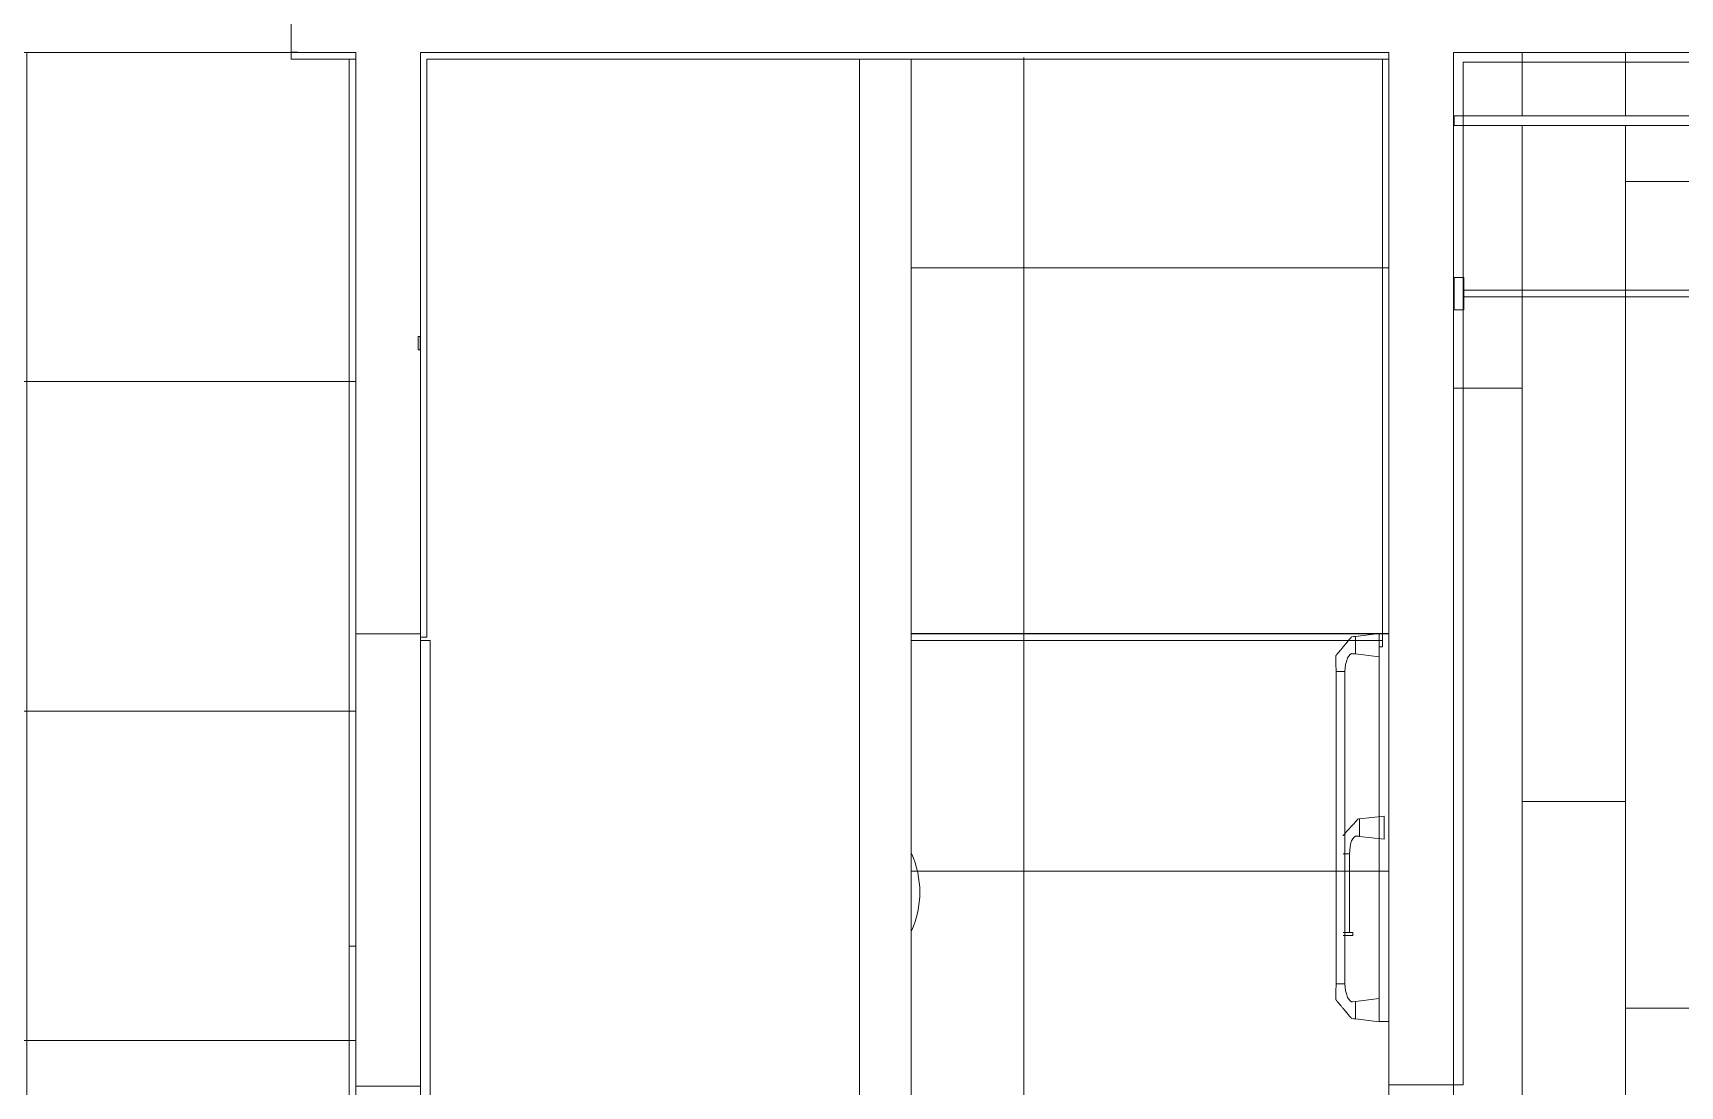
# Model space of a CAD drawing. Header units: metres. Extents: x 3856 to 4207, y -1118 to -691.
# Drawn here: x 3952.356 to 3954.907, y -976.627 to -974.997 of the extents above; entities that cross this region are included whole.
import ezdxf

# ---------------------------------------------------------------- set-up
doc = ezdxf.new("R2010")
doc.units = ezdxf.units.M
for name, color, linetype, lineweight in [('Casework', 7, 'Continuous', 9), ('Ceilings', 7, 'Continuous', 9), ('Floors', 7, 'Continuous', 9), ('Furniture', 7, 'Continuous', 9), ('Plumbing Fixtures', 7, 'Continuous', 9), ('Surface Pattern', 7, 'Continuous', 9), ('Walls', 7, 'Continuous', 9)]:
    doc.layers.add(name, color=color, linetype=linetype, lineweight=lineweight)
doc.layers.add('ROA-E00-URB-A101-MASTER_PLAN cambio estaciomientos_dwg', color=7, linetype='Continuous', lineweight=9, true_color=0x767676)

# ---------------------------------------------------------------- blocks, each defined once
blk = doc.blocks.new('Toilet-Pressure_Lite_1_0-Kohler-Highline-3519-TR - SANITARIO ACUACER PLUS REDONDO BLANCO REF_ 320381001 CORONA O SIMILAR-V180-IMPLANTACIÓN - KIT COMERCIAL')
at = {"layer": 'Plumbing Fixtures', "color": 254, "true_color": 0xd4d4d4}
blk.add_arc((0, 0.6428), 0.144, 65.4652, 114.5348, dxfattribs=at)
blk = doc.blocks.new('VESTIER EN L - ARAYA - CL-02 HABITACIÓN PRINCIPAL-V242-IMPLANTACIÓN - KIT COMERCIAL')
at = {"layer": 'Casework'}
for p, q in [((-0.5775, 1.75), (-0.5775, 1.735)), ((-0.5275, 1.75), (-0.5775, 1.75)), ((-0.5275, 1.75), (-0.5775, 1.75)), ((-0.5775, 1.75), (-0.5775, 1.735)), ((-0.5275, 1.75), (-0.5775, 1.75)), ((-0.5275, 1.75), (-0.5775, 1.75)), ((-0.5775, 1.735), (-0.5275, 1.735)), ((-0.5775, 1.735), (-0.559, 1.735)), ((-0.5775, 1.735), (-0.559, 1.735)), ((-0.5775, 1.735), (-0.559, 1.735)), ((-0.5575, 1.735), (-0.5575, 0.665)), ((-0.5568, 1.735), (-0.5575, 1.735)), ((-0.5475, 1.735), (-0.5575, 1.735)), ((-0.5575, 1.735), (-0.5575, 0.665)), ((-0.5568, 1.735), (-0.5575, 1.735)), ((-0.5568, 1.735), (-0.5575, 1.735)), ((-0.5475, 1.735), (-0.5482, 1.735)), ((-0.5475, 1.735), (-0.5482, 1.735)), ((-0.5475, 1.735), (-0.5482, 1.735)), ((-0.5475, 0.665), (-0.5475, 1.735)), ((-0.5475, 0.665), (-0.5475, 1.735)), ((-0.546, 1.735), (-0.5275, 1.735)), ((-0.546, 1.735), (-0.5275, 1.735)), ((-0.546, 1.735), (-0.5275, 1.735)), ((-0.5275, 1.735), (-0.5275, 1.75)), ((-0.5275, 1.735), (-0.5275, 1.75)), ((-0.2925, 1.75), (-0.2775, 1.75)), ((-0.2925, 0.065), (-0.2925, 1.75)), ((-0.2775, 1.75), (-0.2775, 0.065)), ((-0.5775, 0.665), (-0.5775, 0.65)), ((-0.559, 0.665), (-0.5775, 0.665)), ((-0.5275, 0.665), (-0.5775, 0.665)), ((-0.5775, 0.665), (-0.5775, 0.65)), ((-0.559, 0.665), (-0.5775, 0.665)), ((-0.559, 0.665), (-0.5775, 0.665)), ((-0.5575, 0.665), (-0.5475, 0.665)), ((-0.5575, 0.665), (-0.5568, 0.665)), ((-0.5575, 0.665), (-0.5568, 0.665)), ((-0.5575, 0.665), (-0.5568, 0.665)), ((-0.5482, 0.665), (-0.5475, 0.665)), ((-0.5482, 0.665), (-0.5475, 0.665)), ((-0.5482, 0.665), (-0.5475, 0.665)), ((-0.5275, 0.665), (-0.546, 0.665)), ((-0.5275, 0.665), (-0.546, 0.665)), ((-0.5275, 0.665), (-0.546, 0.665)), ((-0.5275, 0.65), (-0.5275, 0.665)), ((-0.5275, 0.65), (-0.5275, 0.665)), ((-2.6775, 0.65), (-2.6775, 0.065)), ((-2.085, 0.65), (-2.6775, 0.65)), ((-2.085, 0.65), (-2.085, 0.065)), ((-2.07, 0.65), (-2.085, 0.65)), ((-2.07, 0.065), (-2.07, 0.65)), ((-1.485, 0.65), (-2.07, 0.65)), ((-1.485, 0.65), (-1.485, 0.065)), ((-1.47, 0.65), (-1.485, 0.65)), ((-1.47, 0.065), (-1.47, 0.65)), ((-0.2925, 0.65), (-0.6275, 0.65)), ((-0.6275, 0.65), (-0.6275, 0.635)), ((-0.6275, 0.635), (-0.2925, 0.635)), ((-1.455, 0.3825), (-1.47, 0.3825)), ((-1.455, 0.3825), (-1.47, 0.3825)), ((-1.455, 0.364), (-1.455, 0.3825)), ((-1.455, 0.3325), (-1.455, 0.3825)), ((-1.455, 0.364), (-1.455, 0.3825)), ((-1.455, 0.364), (-1.455, 0.3825)), ((-0.2925, 0.3625), (-1.455, 0.3625)), ((-1.455, 0.3625), (-1.455, 0.3525)), ((-1.455, 0.3625), (-1.455, 0.3623)), ((-0.2925, 0.3625), (-1.455, 0.3625)), ((-1.455, 0.3625), (-1.455, 0.3623)), ((-1.455, 0.3625), (-1.455, 0.3623)), ((-1.47, 0.3325), (-1.455, 0.3325)), ((-1.47, 0.3325), (-1.455, 0.3325)), ((-1.455, 0.3527), (-1.455, 0.3525)), ((-1.455, 0.3527), (-1.455, 0.3525)), ((-1.455, 0.3527), (-1.455, 0.3525)), ((-1.455, 0.3525), (-0.2925, 0.3525)), ((-1.455, 0.3525), (-0.2925, 0.3525)), ((-1.455, 0.3325), (-1.455, 0.351)), ((-1.455, 0.3325), (-1.455, 0.351)), ((-1.455, 0.3325), (-1.455, 0.351)), ((-2.6775, 0.05), (-2.6775, 0.065)), ((-2.6775, 0.065), (-0.2775, 0.065)), ((-0.2775, 0.065), (-0.2925, 0.065)), ((-0.2775, 0.065), (-0.2775, 0.05)), ((-0.2775, 0.05), (-2.6775, 0.05))]:
    blk.add_line(p, q, dxfattribs=at)
blk = doc.blocks.new('PM4045551-Ducha-monocontrol-Palma-Pro - Ducha monocontrol Palma Pro-10363257-IMPLANTACIÓN - KIT COMERCIAL')
at = {"layer": 'Plumbing Fixtures', "color": 253, "true_color": 0xaaaaaa}
for p, q in [((0.1147, -0.0055), (0.1147, -0.0086)), ((0.1147, -0.0055), (0.125, -0.0055)), ((0.125, -0.0086), (0.1147, -0.0086)), ((0.125, -0.0055), (0.1353, -0.0055)), ((0.1353, -0.0086), (0.125, -0.0086)), ((0.1353, -0.0086), (0.1353, -0.0055))]:
    blk.add_line(p, q, dxfattribs=at)
at = {"layer": 'Plumbing Fixtures', "color": 253, "true_color": 0xaaaaaa, "flags": 128}
for points in [[(0.1147, -0.0055), (0.1147, -0.0055), (0.1146, -0.0055), (0.1146, -0.0055), (0.1145, -0.0055), (0.1145, -0.0055), (0.1145, -0.0055), (0.1144, -0.0055), (0.1144, -0.0054), (0.1143, -0.0054), (0.1143, -0.0054), (0.1143, -0.0054), (0.1142, -0.0054), (0.1142, -0.0054), (0.1142, -0.0053), (0.1141, -0.0053), (0.1141, -0.0053), (0.1141, -0.0053), (0.114, -0.0053), (0.114, -0.0052), (0.114, -0.0052), (0.114, -0.0052), (0.1139, -0.0051), (0.1139, -0.0051), (0.1139, -0.0051), (0.1139, -0.005)], [(0.1147, -0.0055), (0.1147, -0.0055), (0.1148, -0.0055), (0.1148, -0.0055), (0.1149, -0.0055), (0.115, -0.0055), (0.1151, -0.0055), (0.1152, -0.0055), (0.1154, -0.0055), (0.1155, -0.0055), (0.1157, -0.0055), (0.1159, -0.0055), (0.1161, -0.0055), (0.1163, -0.0055), (0.1165, -0.0055), (0.1167, -0.0055), (0.117, -0.0055), (0.1173, -0.0055), (0.1175, -0.0055), (0.1178, -0.0055), (0.1181, -0.0055), (0.1184, -0.0055), (0.1188, -0.0055), (0.1191, -0.0055), (0.1194, -0.0055), (0.1198, -0.0055), (0.1201, -0.0055), (0.1205, -0.0055), (0.1209, -0.0055), (0.1213, -0.0055), (0.1217, -0.0055), (0.122, -0.0055), (0.1224, -0.0055), (0.1228, -0.0055), (0.1232, -0.0055), (0.1237, -0.0055), (0.1241, -0.0055), (0.1245, -0.0055), (0.1249, -0.0055), (0.125, -0.0055)], [(0.125, -0.0055), (0.1246, -0.0055), (0.1242, -0.0055), (0.1238, -0.0055), (0.1234, -0.0055), (0.123, -0.0055), (0.1226, -0.0055), (0.1222, -0.0055), (0.1218, -0.0055), (0.1214, -0.0055), (0.121, -0.0055), (0.1206, -0.0055), (0.1202, -0.0055), (0.1199, -0.0055), (0.1195, -0.0055), (0.1192, -0.0055), (0.1188, -0.0055), (0.1185, -0.0055), (0.1182, -0.0055), (0.1179, -0.0055), (0.1176, -0.0055), (0.1173, -0.0055), (0.1171, -0.0055), (0.1168, -0.0055), (0.1166, -0.0055), (0.1163, -0.0055), (0.1161, -0.0055), (0.1159, -0.0055), (0.1157, -0.0055), (0.1156, -0.0055), (0.1154, -0.0055), (0.1153, -0.0055), (0.1151, -0.0055), (0.115, -0.0055), (0.1149, -0.0055), (0.1148, -0.0055), (0.1148, -0.0055), (0.1147, -0.0055), (0.1147, -0.0055)], [(0.1353, -0.0055), (0.1353, -0.0055), (0.1352, -0.0055), (0.1352, -0.0055), (0.1351, -0.0055), (0.135, -0.0055), (0.1349, -0.0055), (0.1348, -0.0055), (0.1346, -0.0055), (0.1345, -0.0055), (0.1343, -0.0055), (0.1341, -0.0055), (0.1339, -0.0055), (0.1337, -0.0055), (0.1335, -0.0055), (0.1333, -0.0055), (0.133, -0.0055), (0.1327, -0.0055), (0.1325, -0.0055), (0.1322, -0.0055), (0.1319, -0.0055), (0.1316, -0.0055), (0.1312, -0.0055), (0.1309, -0.0055), (0.1306, -0.0055), (0.1302, -0.0055), (0.1299, -0.0055), (0.1295, -0.0055), (0.1291, -0.0055), (0.1287, -0.0055), (0.1283, -0.0055), (0.128, -0.0055), (0.1276, -0.0055), (0.1272, -0.0055), (0.1268, -0.0055), (0.1263, -0.0055), (0.1259, -0.0055), (0.1255, -0.0055), (0.1251, -0.0055), (0.125, -0.0055)], [(0.125, -0.0055), (0.1254, -0.0055), (0.1258, -0.0055), (0.1262, -0.0055), (0.1266, -0.0055), (0.127, -0.0055), (0.1274, -0.0055), (0.1278, -0.0055), (0.1282, -0.0055), (0.1286, -0.0055), (0.129, -0.0055), (0.1294, -0.0055), (0.1298, -0.0055), (0.1301, -0.0055), (0.1305, -0.0055), (0.1308, -0.0055), (0.1312, -0.0055), (0.1315, -0.0055), (0.1318, -0.0055), (0.1321, -0.0055), (0.1324, -0.0055), (0.1327, -0.0055), (0.1329, -0.0055), (0.1332, -0.0055), (0.1334, -0.0055), (0.1337, -0.0055), (0.1339, -0.0055), (0.1341, -0.0055), (0.1343, -0.0055), (0.1344, -0.0055), (0.1346, -0.0055), (0.1347, -0.0055), (0.1349, -0.0055), (0.135, -0.0055), (0.1351, -0.0055), (0.1352, -0.0055), (0.1352, -0.0055), (0.1353, -0.0055), (0.1353, -0.0055)], [(0.1361, -0.0051), (0.1361, -0.0051), (0.1361, -0.0051), (0.1361, -0.0052), (0.136, -0.0052), (0.136, -0.0052), (0.136, -0.0052), (0.1359, -0.0053), (0.1359, -0.0053), (0.1359, -0.0053), (0.1358, -0.0053), (0.1358, -0.0054), (0.1358, -0.0054), (0.1357, -0.0054), (0.1357, -0.0054), (0.1357, -0.0054), (0.1356, -0.0054), (0.1356, -0.0055), (0.1356, -0.0055), (0.1355, -0.0055), (0.1355, -0.0055), (0.1354, -0.0055), (0.1354, -0.0055), (0.1354, -0.0055), (0.1353, -0.0055)]]:
    blk.add_lwpolyline(points, dxfattribs=at)
blk = doc.blocks.new('KR6215551-Toallero-barra-Koral-mate-black - Mate back-V238-IMPLANTACIÓN - KIT COMERCIAL')
at = {"layer": 'Furniture'}
for p, q in [((0.3669, 0.0743), (-0.1169, 0.0743)), ((-0.1169, 0.0743), (-0.1169, 0.0723)), ((-0.1169, 0.0743), (-0.1169, 0.0609)), ((-0.1169, 0.0628), (-0.1169, 0.0609)), ((-0.1169, 0.0609), (0.3669, 0.0609)), ((0.3669, 0.0723), (0.3669, 0.0743)), ((0.3669, 0.0609), (0.3669, 0.0743)), ((0.3669, 0.0609), (0.3669, 0.0628)), ((-0.171, 0.0441), (-0.1755, 0.0075)), ((-0.144, 0.0441), (-0.171, 0.0441)), ((-0.144, 0.0441), (-0.171, 0.0441)), ((-0.1395, 0.0075), (-0.144, 0.0441)), ((0.394, 0.0441), (0.3895, 0.0075)), ((0.421, 0.0441), (0.394, 0.0441)), ((0.421, 0.0441), (0.394, 0.0441)), ((0.4255, 0.0075), (0.421, 0.0441)), ((-0.1755, 0.0075), (-0.1395, 0.0075)), ((-0.1755, 0.0075), (-0.1395, 0.0075)), ((0.3895, 0.0075), (0.4249, 0.0075)), ((0.3895, 0.0075), (0.4249, 0.0075)), ((0.4249, 0.0075), (0.4255, 0.0075)), ((0.4249, 0.0075), (0.4255, 0.0075))]:
    blk.add_line(p, q, dxfattribs=at)
at = {"layer": 'Furniture', "flags": 128}
for points in [[(-0.144, 0.0441), (-0.1444, 0.0491), (-0.1446, 0.0503), (-0.1429, 0.0526), (-0.1405, 0.0547), (-0.1378, 0.0564), (-0.1337, 0.0579), (-0.1276, 0.0595), (-0.1167, 0.0609)], [(-0.1167, 0.0609), (-0.1276, 0.0595), (-0.1337, 0.0579), (-0.1378, 0.0564), (-0.1405, 0.0547), (-0.1429, 0.0526), (-0.1446, 0.0503), (-0.1444, 0.0491), (-0.144, 0.0441)], [(-0.1171, 0.0742), (-0.1289, 0.0745), (-0.1362, 0.0746), (-0.1417, 0.0745)], [(-0.1417, 0.0745), (-0.1362, 0.0746), (-0.1289, 0.0745), (-0.1171, 0.0742)], [(-0.1171, 0.0742), (-0.1171, 0.074), (-0.117, 0.0734), (-0.117, 0.0723), (-0.117, 0.0709), (-0.117, 0.0693), (-0.1169, 0.0676), (-0.1169, 0.0658), (-0.1168, 0.0642), (-0.1168, 0.0628), (-0.1168, 0.0617), (-0.1168, 0.0611), (-0.1167, 0.0609)], [(-0.117, 0.0693), (-0.117, 0.0709), (-0.117, 0.0723), (-0.117, 0.0734), (-0.1171, 0.074), (-0.1171, 0.0742)], [(-0.1167, 0.0609), (-0.1168, 0.0611), (-0.1168, 0.0617), (-0.1168, 0.0628)], [(0.3667, 0.0609), (0.3668, 0.0611), (0.3668, 0.0617), (0.3668, 0.0628), (0.3668, 0.0642), (0.3669, 0.0658), (0.3669, 0.0676), (0.367, 0.0693), (0.367, 0.0709), (0.367, 0.0723), (0.367, 0.0734), (0.3671, 0.074), (0.3671, 0.0742)], [(0.3668, 0.0628), (0.3668, 0.0617), (0.3668, 0.0611), (0.3667, 0.0609)], [(0.394, 0.0441), (0.3944, 0.0491), (0.3946, 0.0503), (0.3929, 0.0526), (0.3905, 0.0547), (0.3878, 0.0564), (0.3837, 0.0579), (0.3776, 0.0595), (0.3667, 0.0609)], [(0.3667, 0.0609), (0.3776, 0.0595), (0.3837, 0.0579), (0.3878, 0.0564), (0.3905, 0.0547), (0.3929, 0.0526), (0.3946, 0.0503), (0.3944, 0.0491), (0.394, 0.0441)], [(0.3671, 0.0742), (0.3671, 0.074), (0.367, 0.0734), (0.367, 0.0723), (0.367, 0.0709), (0.367, 0.0693)], [(0.3671, 0.0742), (0.3789, 0.0745), (0.3862, 0.0746), (0.3917, 0.0745)], [(0.3917, 0.0745), (0.3862, 0.0746), (0.3789, 0.0745), (0.3671, 0.0742)], [(-0.1703, 0.0504), (-0.1708, 0.0474), (-0.171, 0.0441)], [(-0.171, 0.0441), (-0.1708, 0.0474), (-0.1703, 0.0504)], [(-0.144, 0.0441), (-0.1445, 0.0441), (-0.1458, 0.0441), (-0.148, 0.0441), (-0.1508, 0.0441), (-0.154, 0.0441), (-0.1575, 0.0441), (-0.161, 0.0441), (-0.1643, 0.0441), (-0.1671, 0.0441), (-0.1692, 0.0441), (-0.1706, 0.0441), (-0.171, 0.0441)], [(-0.171, 0.0441), (-0.1706, 0.0441), (-0.1692, 0.0441), (-0.1671, 0.0441), (-0.1643, 0.0441), (-0.161, 0.0441), (-0.1575, 0.0441), (-0.154, 0.0441), (-0.1508, 0.0441), (-0.148, 0.0441), (-0.1458, 0.0441), (-0.1445, 0.0441), (-0.144, 0.0441)], [(0.394, 0.0441), (0.3945, 0.0441), (0.3958, 0.0441), (0.398, 0.0441), (0.4008, 0.0441), (0.404, 0.0441), (0.4075, 0.0441), (0.411, 0.0441), (0.4143, 0.0441), (0.4171, 0.0441), (0.4192, 0.0441), (0.4206, 0.0441), (0.421, 0.0441)], [(0.421, 0.0441), (0.4206, 0.0441), (0.4192, 0.0441), (0.4171, 0.0441), (0.4143, 0.0441), (0.411, 0.0441), (0.4075, 0.0441), (0.404, 0.0441), (0.4008, 0.0441), (0.398, 0.0441), (0.3958, 0.0441), (0.3945, 0.0441), (0.394, 0.0441)], [(0.4203, 0.0504), (0.4208, 0.0474), (0.421, 0.0441)], [(0.421, 0.0441), (0.4208, 0.0474), (0.4203, 0.0504)]]:
    blk.add_lwpolyline(points, dxfattribs=at)
at = {"layer": 'Furniture'}
for points, knots in [([(-0.1417, 0.0745), (-0.1417, 0.0744), (-0.1418, 0.0743), (-0.1421, 0.0741), (-0.1424, 0.0738), (-0.1427, 0.0736), (-0.143, 0.0734), (-0.1433, 0.0731), (-0.1437, 0.0728), (-0.1443, 0.0723), (-0.1449, 0.0717), (-0.1454, 0.0713), (-0.1457, 0.0711), (-0.1459, 0.071), (-0.146, 0.0708), (-0.1463, 0.0706), (-0.1468, 0.0702), (-0.1475, 0.0696), (-0.1482, 0.069), (-0.1488, 0.0685), (-0.1492, 0.0681), (-0.1496, 0.0678), (-0.1502, 0.0673), (-0.1512, 0.0665), (-0.1527, 0.0652), (-0.1541, 0.064), (-0.1552, 0.0631), (-0.1561, 0.0623), (-0.157, 0.0616), (-0.158, 0.0608), (-0.1588, 0.0601), (-0.1595, 0.0595), (-0.1601, 0.059), (-0.1608, 0.0584), (-0.1618, 0.0576), (-0.1627, 0.0569), (-0.1634, 0.0562), (-0.164, 0.0558), (-0.1645, 0.0553), (-0.1653, 0.0547), (-0.166, 0.0541), (-0.1665, 0.0537), (-0.1669, 0.0533), (-0.1672, 0.053), (-0.1677, 0.0526), (-0.1683, 0.0522), (-0.1689, 0.0516), (-0.1693, 0.0513), (-0.1696, 0.0511), (-0.1698, 0.0509), (-0.1701, 0.0506), (-0.1703, 0.0505), (-0.1703, 0.0504)], [-1, -1, -1, -1, -0.975, -0.95, -0.925, -0.9125, -0.9, -0.8875, -0.875, -0.85, -0.825, -0.8125, -0.80625, -0.8, -0.79375, -0.7875, -0.775, -0.75, -0.725, -0.7125, -0.7, -0.6875, -0.675, -0.65, -0.6, -0.55, -0.525, -0.5, -0.475, -0.45, -0.425, -0.4125, -0.4, -0.375, -0.35, -0.325, -0.3, -0.2875, -0.275, -0.25, -0.225, -0.2125, -0.2, -0.1875, -0.175, -0.15, -0.125, -0.1, -0.0875, -0.075, -0.05, 0, 0, 0, 0]), ([(-0.1703, 0.0504), (-0.1703, 0.0505), (-0.1701, 0.0506), (-0.1698, 0.0509), (-0.1696, 0.0511), (-0.1693, 0.0513), (-0.1689, 0.0516), (-0.1683, 0.0522), (-0.1676, 0.0527), (-0.167, 0.0532), (-0.1665, 0.0537), (-0.166, 0.0541), (-0.1653, 0.0547), (-0.1645, 0.0553), (-0.164, 0.0558), (-0.1634, 0.0562), (-0.1627, 0.0569), (-0.1618, 0.0576), (-0.161, 0.0583), (-0.1604, 0.0588), (-0.1599, 0.0592), (-0.1595, 0.0595), (-0.1588, 0.0601), (-0.158, 0.0608), (-0.157, 0.0616), (-0.1561, 0.0623), (-0.1552, 0.0631), (-0.1541, 0.064), (-0.1527, 0.0652), (-0.1512, 0.0665), (-0.1502, 0.0673), (-0.1496, 0.0678), (-0.1492, 0.0681), (-0.1488, 0.0685), (-0.1482, 0.069), (-0.1475, 0.0696), (-0.1468, 0.0702), (-0.1463, 0.0706), (-0.146, 0.0708), (-0.1459, 0.071), (-0.1457, 0.0711), (-0.1454, 0.0713), (-0.1449, 0.0717), (-0.1443, 0.0723), (-0.1437, 0.0728), (-0.1433, 0.0731), (-0.143, 0.0734), (-0.1427, 0.0736), (-0.1424, 0.0738), (-0.1421, 0.0741), (-0.1418, 0.0743), (-0.1417, 0.0744), (-0.1417, 0.0745)], [-1, -1, -1, -1, -0.95, -0.925, -0.9125, -0.9, -0.875, -0.85, -0.825, -0.8, -0.7875, -0.775, -0.75, -0.725, -0.7125, -0.7, -0.675, -0.65, -0.625, -0.6125, -0.6, -0.5875, -0.575, -0.55, -0.525, -0.5, -0.475, -0.45, -0.4, -0.35, -0.325, -0.3125, -0.3, -0.2875, -0.275, -0.25, -0.225, -0.2125, -0.20625, -0.2, -0.19375, -0.1875, -0.175, -0.15, -0.125, -0.1125, -0.1, -0.0875, -0.075, -0.05, -0.025, 0, 0, 0, 0]), ([(0.3917, 0.0745), (0.3917, 0.0744), (0.3918, 0.0743), (0.3921, 0.0741), (0.3924, 0.0738), (0.3927, 0.0736), (0.393, 0.0734), (0.3933, 0.0731), (0.3937, 0.0728), (0.3943, 0.0723), (0.3949, 0.0717), (0.3954, 0.0713), (0.3957, 0.0711), (0.3959, 0.071), (0.396, 0.0708), (0.3963, 0.0706), (0.3968, 0.0702), (0.3975, 0.0696), (0.3982, 0.069), (0.3988, 0.0685), (0.3992, 0.0681), (0.3996, 0.0678), (0.4002, 0.0673), (0.4012, 0.0665), (0.4027, 0.0652), (0.4041, 0.064), (0.4052, 0.0631), (0.4061, 0.0623), (0.407, 0.0616), (0.408, 0.0608), (0.4088, 0.0601), (0.4095, 0.0595), (0.4101, 0.059), (0.4108, 0.0584), (0.4118, 0.0576), (0.4127, 0.0569), (0.4134, 0.0562), (0.414, 0.0558), (0.4145, 0.0553), (0.4153, 0.0547), (0.416, 0.0541), (0.4165, 0.0537), (0.4169, 0.0533), (0.4172, 0.053), (0.4177, 0.0526), (0.4183, 0.0522), (0.4189, 0.0516), (0.4193, 0.0513), (0.4196, 0.0511), (0.4198, 0.0509), (0.4201, 0.0506), (0.4203, 0.0505), (0.4203, 0.0504)], [-1, -1, -1, -1, -0.975, -0.95, -0.925, -0.9125, -0.9, -0.8875, -0.875, -0.85, -0.825, -0.8125, -0.80625, -0.8, -0.79375, -0.7875, -0.775, -0.75, -0.725, -0.7125, -0.7, -0.6875, -0.675, -0.65, -0.6, -0.55, -0.525, -0.5, -0.475, -0.45, -0.425, -0.4125, -0.4, -0.375, -0.35, -0.325, -0.3, -0.2875, -0.275, -0.25, -0.225, -0.2125, -0.2, -0.1875, -0.175, -0.15, -0.125, -0.1, -0.0875, -0.075, -0.05, 0, 0, 0, 0]), ([(0.4203, 0.0504), (0.4203, 0.0505), (0.4201, 0.0506), (0.4198, 0.0509), (0.4196, 0.0511), (0.4193, 0.0513), (0.4189, 0.0516), (0.4183, 0.0522), (0.4176, 0.0527), (0.417, 0.0532), (0.4165, 0.0537), (0.416, 0.0541), (0.4153, 0.0547), (0.4145, 0.0553), (0.414, 0.0558), (0.4134, 0.0562), (0.4127, 0.0569), (0.4118, 0.0576), (0.411, 0.0583), (0.4104, 0.0588), (0.4099, 0.0592), (0.4095, 0.0595), (0.4088, 0.0601), (0.408, 0.0608), (0.407, 0.0616), (0.4061, 0.0623), (0.4052, 0.0631), (0.4041, 0.064), (0.4027, 0.0652), (0.4012, 0.0665), (0.4002, 0.0673), (0.3996, 0.0678), (0.3992, 0.0681), (0.3988, 0.0685), (0.3982, 0.069), (0.3975, 0.0696), (0.3968, 0.0702), (0.3963, 0.0706), (0.396, 0.0708), (0.3959, 0.071), (0.3957, 0.0711), (0.3954, 0.0713), (0.3949, 0.0717), (0.3943, 0.0723), (0.3937, 0.0728), (0.3933, 0.0731), (0.393, 0.0734), (0.3927, 0.0736), (0.3924, 0.0738), (0.3921, 0.0741), (0.3918, 0.0743), (0.3917, 0.0744), (0.3917, 0.0745)], [-1, -1, -1, -1, -0.95, -0.925, -0.9125, -0.9, -0.875, -0.85, -0.825, -0.8, -0.7875, -0.775, -0.75, -0.725, -0.7125, -0.7, -0.675, -0.65, -0.625, -0.6125, -0.6, -0.5875, -0.575, -0.55, -0.525, -0.5, -0.475, -0.45, -0.4, -0.35, -0.325, -0.3125, -0.3, -0.2875, -0.275, -0.25, -0.225, -0.2125, -0.20625, -0.2, -0.19375, -0.1875, -0.175, -0.15, -0.125, -0.1125, -0.1, -0.0875, -0.075, -0.05, -0.025, 0, 0, 0, 0])]:
    blk.add_open_spline(points, degree=3, knots=knots, dxfattribs=at)
blk = doc.blocks.new('KR6155551-Portarollos-Koral-mate-black - Mate black-11660569-IMPLANTACIÓN - KIT COMERCIAL')
at = {"layer": 'Furniture'}
for p, q in [((-0.0421, 0.0632), (-0.0421, 0.0601)), ((-0.0421, 0.0632), (-0.0421, 0.0601)), ((-0.0421, 0.0601), (-0.0421, 0.0484)), ((-0.0375, 0.0635), (-0.0375, 0.0534)), ((-0.0375, 0.0635), (-0.0375, 0.0534)), ((-0.0375, 0.0601), (-0.0375, 0.0632)), ((-0.0375, 0.0601), (-0.0375, 0.0632)), ((-0.0375, 0.0484), (-0.0375, 0.0601)), ((-0.0375, 0.0534), (0.0844, 0.0534)), ((0.0844, 0.0534), (0.0844, 0.0635)), ((0.0844, 0.0534), (0.0844, 0.0635)), ((-0.0421, 0.0484), (-0.0375, 0.0484)), ((0.1115, 0.0379), (0.107, 0.0001)), ((0.1385, 0.0379), (0.1115, 0.0379)), ((0.1385, 0.0379), (0.1115, 0.0379)), ((0.143, 0.0001), (0.1385, 0.0379)), ((0.107, 0.0001), (0.143, 0.0001)), ((0.107, 0.0001), (0.143, 0.0001))]:
    blk.add_line(p, q, dxfattribs=at)
at = {"layer": 'Furniture', "flags": 128}
for points in [[(0.0844, 0.0635), (0.0844, 0.0619), (0.0844, 0.0601), (0.0844, 0.0584), (0.0844, 0.0568), (0.0844, 0.0554), (0.0844, 0.0543), (0.0844, 0.0537), (0.0844, 0.0534)], [(0.0844, 0.0534), (0.0844, 0.0537), (0.0844, 0.0543), (0.0844, 0.0554), (0.0844, 0.0568), (0.0844, 0.0584), (0.0844, 0.0601), (0.0844, 0.0619), (0.0844, 0.0635)], [(0.1116, 0.0379), (0.112, 0.0425), (0.1118, 0.0444), (0.1105, 0.0465), (0.1075, 0.0486), (0.1048, 0.0503), (0.1017, 0.0515), (0.0955, 0.0525), (0.0844, 0.0534)], [(0.0844, 0.0534), (0.0955, 0.0525), (0.1017, 0.0515), (0.1048, 0.0503), (0.1075, 0.0486), (0.1105, 0.0465), (0.1118, 0.0444), (0.112, 0.0425), (0.1116, 0.0379)], [(0.1116, 0.0379), (0.112, 0.0379), (0.1134, 0.0379), (0.1155, 0.0379), (0.1183, 0.0379), (0.1216, 0.0379), (0.1251, 0.0379), (0.1286, 0.0379), (0.1318, 0.0379), (0.1346, 0.0379), (0.1367, 0.0379), (0.1381, 0.0379), (0.1386, 0.0379)], [(0.1386, 0.0379), (0.1381, 0.0379), (0.1367, 0.0379), (0.1346, 0.0379), (0.1318, 0.0379), (0.1286, 0.0379), (0.1251, 0.0379), (0.1216, 0.0379), (0.1183, 0.0379), (0.1155, 0.0379), (0.1134, 0.0379), (0.112, 0.0379), (0.1116, 0.0379)], [(0.1384, 0.0405), (0.1385, 0.0392), (0.1386, 0.0379)], [(0.1386, 0.0379), (0.1385, 0.0392), (0.1384, 0.0405)]]:
    blk.add_lwpolyline(points, dxfattribs=at)
at = {"layer": 'Furniture'}
for points, knots in [([(0.1126, 0.0636), (0.1127, 0.0635), (0.1129, 0.0634), (0.1132, 0.0631), (0.1138, 0.0626), (0.1147, 0.0618), (0.1155, 0.061), (0.1162, 0.0604), (0.1168, 0.0599), (0.1173, 0.0594), (0.118, 0.0588), (0.1193, 0.0577), (0.1211, 0.056), (0.1227, 0.0546), (0.1239, 0.0535), (0.1245, 0.0529), (0.1252, 0.0523), (0.1261, 0.0515), (0.1273, 0.0505), (0.1282, 0.0496), (0.129, 0.0489), (0.1295, 0.0484), (0.1301, 0.0479), (0.1308, 0.0473), (0.1317, 0.0464), (0.1326, 0.0456), (0.1333, 0.045), (0.1338, 0.0446), (0.1343, 0.0441), (0.1349, 0.0436), (0.1356, 0.0429), (0.1364, 0.0422), (0.137, 0.0417), (0.1373, 0.0414), (0.1376, 0.0411), (0.1381, 0.0407), (0.1383, 0.0405), (0.1384, 0.0405)], [-0.7777778, -0.7777778, -0.7777778, -0.7777778, -0.7708333, -0.7638889, -0.75, -0.7222222, -0.6944444, -0.6805556, -0.6666667, -0.6527778, -0.6388889, -0.6111111, -0.5555556, -0.5, -0.4722222, -0.4583333, -0.4444444, -0.4166667, -0.3888889, -0.3611111, -0.3472222, -0.3333333, -0.3194444, -0.3055556, -0.2777778, -0.25, -0.2361111, -0.2222222, -0.2083333, -0.1944444, -0.1666667, -0.1388889, -0.1111111, -0.0972222, -0.0833333, -0.0555556, 0, 0, 0, 0]), ([(0.1384, 0.0405), (0.1383, 0.0405), (0.1381, 0.0407), (0.1376, 0.0411), (0.1373, 0.0414), (0.137, 0.0417), (0.1364, 0.0422), (0.1356, 0.0429), (0.1349, 0.0436), (0.1343, 0.0441), (0.1338, 0.0446), (0.1333, 0.045), (0.1326, 0.0456), (0.1317, 0.0464), (0.1308, 0.0473), (0.1301, 0.0479), (0.1295, 0.0484), (0.129, 0.0489), (0.1282, 0.0496), (0.1273, 0.0505), (0.1263, 0.0513), (0.1256, 0.052), (0.1251, 0.0524), (0.1245, 0.0529), (0.1239, 0.0535), (0.1227, 0.0546), (0.1211, 0.056), (0.1193, 0.0577), (0.118, 0.0588), (0.1173, 0.0594), (0.1168, 0.0599), (0.1162, 0.0604), (0.1155, 0.061), (0.1147, 0.0618), (0.1138, 0.0626), (0.1132, 0.0631), (0.1129, 0.0634), (0.1127, 0.0635), (0.1126, 0.0636)], [-1, -1, -1, -1, -0.9444444, -0.9166667, -0.9027778, -0.8888889, -0.8611111, -0.8333333, -0.8055556, -0.7916667, -0.7777778, -0.7638889, -0.75, -0.7222222, -0.6944444, -0.6805556, -0.6666667, -0.6527778, -0.6388889, -0.6111111, -0.5833333, -0.5694444, -0.5555556, -0.5416667, -0.5277778, -0.5, -0.4444444, -0.3888889, -0.3611111, -0.3472222, -0.3333333, -0.3194444, -0.3055556, -0.2777778, -0.25, -0.2361111, -0.2291667, -0.2222222, -0.2222222, -0.2222222, -0.2222222])]:
    blk.add_open_spline(points, degree=3, knots=knots, dxfattribs=at)
blk = doc.blocks.new('EDIFICIO TIPO A_rvt-6-IMPLANTACIÓN - KIT COMERCIAL')
at = {"layer": 'Surface Pattern', "true_color": 0x808080}
h = blk.add_hatch(dxfattribs=at)
h.set_pattern_fill('FP_127', color=8, style=0, pattern_type=2)
h.set_pattern_definition([(270, (5997.702, -988.027), (0.16, 1e-17), []), (0, (5997.702, -988.027), (0.32, 0.32), [0.16, -1.12]), (0, (5997.862, -988.667), (0.32, 0.32), [0.16, -1.12])])
h.paths.add_polyline_path([(3958.9154, -980.7273), (3960.9568, -980.7273), (3960.9568, -977.5273), (3957.4568, -977.5273), (3957.4568, -977.5973), (3958.2068, -977.5973), (3958.2068, -977.6373), (3957.4568, -977.6373), (3957.4568, -978.4273), (3958.0568, -978.4273), (3958.064, -978.5248), (3958.0818, -978.5273), (3958.0732, -978.5398), (3958.0568, -978.5398), (3958.0568, -980.7273), (3958.8257, -980.7273)])
h.paths.add_polyline_path([(3955.7568, -980.7273), (3955.7568, -978.4273), (3956.2568, -978.4273), (3956.2568, -977.5873), (3955.4068, -977.5873), (3955.4068, -977.5473), (3956.2568, -977.5473), (3956.2568, -977.5273), (3952.4068, -977.5273), (3952.4068, -980.7273), (3954.6139, -980.7273)])
h.paths.add_polyline_path([(3960.8257, -980.6273), (3960.4257, -980.6273), (3960.4257, -980.2273), (3960.8257, -980.2273)])
h.paths.add_polyline_path([(3958.4257, -980.6273), (3958.4257, -980.2273), (3958.8257, -980.2273), (3958.8257, -980.6273)])
h.paths.add_polyline_path([(3959.9477, -980.6273), (3958.9154, -980.6273), (3958.9154, -978.7273), (3960.3154, -978.7273), (3960.3154, -980.6273)])
h.paths.add_polyline_path([(3952.9273, -980.5597), (3952.5273, -980.5597), (3952.5273, -980.1597), (3952.9273, -980.1597), (3952.9273, -980.37)])
h.paths.add_polyline_path([(3953.3791, -980.0597), (3952.5273, -980.0597), (3952.5273, -978.4597), (3954.4273, -978.4597), (3954.4273, -980.0597)])
h.paths.add_polyline_path([(3956.3568, -978.4273), (3957.3568, -978.4273), (3957.3568, -976.2273), (3957.4568, -976.2273), (3957.4568, -977.4273), (3960.9568, -977.4273), (3960.9568, -969.2273), (3957.4568, -969.2273), (3957.4568, -971.7123), (3957.5918, -971.7123), (3957.5918, -973.5123), (3957.4568, -973.5123), (3957.4568, -973.6273), (3954.9818, -973.6273), (3954.9818, -973.6473), (3955.9318, -973.6473), (3955.9318, -973.6873), (3954.9818, -973.6873), (3954.9818, -974.9273), (3956.2568, -974.9273), (3956.2568, -974.6273), (3956.3568, -974.6273), (3956.3568, -978.0898)])
h.paths.add_polyline_path([(3952.9273, -978.3597), (3952.5273, -978.3597), (3952.5273, -977.9597), (3952.9273, -977.9597)])
h.paths.add_polyline_path([(3954.5559, -977.4273), (3955.6568, -977.4273), (3955.6568, -975.1403), (3954.5568, -975.1403), (3954.5568, -975.1253), (3955.6568, -975.1253), (3955.6568, -975.0273), (3954.5559, -975.0273), (3954.5559, -977.4253)])
h.paths.add_polyline_path([(3958.7068, -973.9273), (3958.7068, -973.2273), (3960.3068, -973.2273), (3960.3068, -973.9273), (3959.9477, -973.9273)])
h.paths.add_polyline_path([(3960.8702, -971.6181), (3960.0702, -971.6181), (3960.0702, -970.1034), (3959.3702, -970.1034), (3959.3702, -969.3034), (3960.8702, -969.3034), (3960.8702, -970.1034)])
h.paths.add_polyline_path([(3959.3702, -971.1273), (3958.8254, -971.1273), (3958.8254, -970.6273), (3959.4254, -970.6273), (3959.4254, -971.1273)])
h = blk.add_hatch(dxfattribs=at)
h.set_pattern_fill('FP_135', color=8, style=0, pattern_type=2)
h.set_pattern_definition([(90, (3952.856, -976.047), (-0.51, 3e-17), []), (180, (3952.856, -976.047), (-6e-17, -0.51), [])])
h.paths.add_polyline_path([(3951.947, -977.4273), (3952.8559, -977.4273), (3952.8559, -975.0273), (3951.8576, -975.0273), (3951.8576, -977.4273)])
h = blk.add_hatch(dxfattribs=at)
h.set_pattern_fill('FP_133', color=8, style=0, pattern_type=2)
h.set_pattern_definition([(180, (3953.89, -975.927), (-7e-17, -0.566), []), (270, (3953.89, -975.927), (0.566, 3e-17), [])])
h.paths.add_polyline_path([(3954.4559, -975.9273), (3954.4559, -975.0273), (3953.7159, -975.0373), (3953.7159, -975.9273)])
h = blk.add_hatch(dxfattribs=at)
h.set_pattern_fill('FP_129', color=8, style=0, pattern_type=2)
h.set_pattern_definition([(270, (3954.456, -977.427), (0.566, 3e-17), []), (0, (3954.456, -977.427), (0, 0.566), [])])
h.paths.add_polyline_path([(3954.4559, -977.4273), (3954.4559, -977.4053), (3953.7159, -977.4123), (3953.7159, -977.4273)])
h.paths.add_polyline_path([(3953.7159, -977.3653), (3954.4559, -977.3653), (3954.4559, -975.9273), (3953.7159, -975.9275), (3953.7159, -976.7681)])
h.paths.add_polyline_path([(3954.3842, -976.4693), (3954.3761, -976.4693), (3954.3856, -976.4693)])
at = {"layer": 'Ceilings'}
for p, q in [((3952.9559, -975.0273), (3952.9559, -975.9273)), ((3953.7159, -975.0273), (3952.9559, -975.0273)), ((3952.9559, -976.6273), (3952.9559, -977.4273))]:
    blk.add_line(p, q, dxfattribs=at)
at = {"layer": 'Floors'}
for p, q in [((3952.8559, -975.0273), (3952.7559, -975.0273)), ((3952.8559, -975.9273), (3952.8559, -975.0273)), ((3954.4559, -975.0273), (3953.7159, -975.0273)), ((3954.4559, -975.9273), (3954.4559, -975.0273)), ((3954.5559, -975.0273), (3954.5559, -976.6253)), ((3955.6568, -975.0273), (3954.5559, -975.0273)), ((3954.4559, -975.9273), (3953.7159, -975.9273)), ((3954.4559, -976.6253), (3954.4559, -975.9273))]:
    blk.add_line(p, q, dxfattribs=at)
at = {"layer": 'Walls'}
for p, q in [((3952.7559, -975.0273), (3952.7559, -974.9273)), ((3952.7559, -975.0273), (3952.0559, -975.0273)), ((3952.7559, -975.0273), (3952.8559, -975.0273)), ((3952.7559, -975.0273), (3952.7559, -975.0373)), ((3952.8559, -975.0373), (3952.7559, -975.0373)), ((3952.8459, -977.4273), (3952.8459, -975.0373)), ((3952.8559, -975.0373), (3952.8459, -975.0373)), ((3952.8559, -975.0373), (3952.8559, -975.0273)), ((3952.8559, -975.0373), (3952.8559, -975.9273)), ((3953.6359, -977.4123), (3953.6359, -975.0373)), ((3953.7159, -975.0373), (3953.6359, -975.0373)), ((3953.7159, -975.0373), (3953.7159, -977.4123)), ((3954.4459, -975.9473), (3954.4459, -975.0373)), ((3954.4559, -975.0373), (3954.4459, -975.0373)), ((3954.4559, -975.0373), (3954.4559, -975.9473)), ((3954.5559, -975.0273), (3954.5559, -976.6253)), ((3954.5559, -976.6253), (3954.5559, -975.0273)), ((3954.5559, -975.0273), (3954.5709, -975.0273)), ((3954.5709, -975.0273), (3954.5559, -975.0273)), ((3955.6568, -975.0273), (3954.5709, -975.0273)), ((3954.5709, -975.0273), (3956.2418, -975.0273)), ((3954.5709, -975.0423), (3954.5709, -976.6253)), ((3954.5709, -975.1253), (3954.5709, -975.0423)), ((3956.2418, -975.0423), (3954.5709, -975.0423)), ((3954.5709, -975.0423), (3955.6568, -975.0423)), ((3954.5709, -976.6253), (3954.5709, -975.1403)), ((3952.8559, -976.6273), (3952.8559, -975.9273)), ((3952.8559, -975.9273), (3952.9559, -975.9273)), ((3952.9559, -975.9273), (3952.9559, -976.6273)), ((3953.7159, -975.9273), (3954.4459, -975.9273)), ((3954.4459, -975.9373), (3953.7159, -975.9373)), ((3954.4459, -975.9373), (3954.4459, -975.9273)), ((3954.4409, -976.5273), (3954.4409, -975.9473)), ((3954.4459, -975.9473), (3954.4409, -975.9473)), ((3954.4559, -975.9473), (3954.4559, -976.5273)), ((3954.4559, -976.5273), (3954.4409, -976.5273)), ((3952.8559, -976.6273), (3952.9559, -976.6273)), ((3954.4559, -977.4123), (3954.4559, -976.6253)), ((3954.5559, -976.6253), (3954.4559, -976.6253)), ((3954.5559, -976.6253), (3954.5559, -977.4253)), ((3954.5709, -976.6253), (3954.5559, -976.6253)), ((3954.5709, -976.6253), (3954.5559, -976.6253))]:
    blk.add_line(p, q, dxfattribs=at)
at = {"layer": 'Walls', "lineweight": 18}
for p, q in [((3952.9659, -975.0273), (3952.9559, -975.0273)), ((3952.9559, -975.0273), (3952.9559, -975.9323)), ((3954.4559, -975.0273), (3952.9659, -975.0273)), ((3952.9659, -975.0373), (3954.4559, -975.0373)), ((3952.9659, -975.9323), (3952.9659, -975.0373)), ((3954.4559, -975.0373), (3954.4559, -975.0273)), ((3952.9559, -975.9323), (3952.9659, -975.9323)), ((3952.9709, -975.9373), (3952.9559, -975.9373)), ((3952.9559, -975.9373), (3952.9559, -977.4273)), ((3952.9709, -977.4273), (3952.9709, -975.9373)), ((3952.8459, -976.4106), (3952.8459, -977.4273)), ((3952.8559, -976.4106), (3952.8459, -976.4106)), ((3952.8559, -977.4273), (3952.8559, -976.4106))]:
    blk.add_line(p, q, dxfattribs=at)
at = {"layer": 'Casework', "lineweight": 9, "rotation": 89.99999999999902}
blk.add_blockref('VESTIER EN L - ARAYA - CL-02 HABITACIÓN PRINCIPAL-V242-IMPLANTACIÓN - KIT COMERCIAL', (3956.3068, -974.8478), dxfattribs=at)
at = {"layer": 'Furniture', "lineweight": 9, "rotation": 89.99999999999902}
for name in ['KR6215551-Toallero-barra-Koral-mate-black - Mate back-V238-IMPLANTACIÓN - KIT COMERCIAL', 'KR6155551-Portarollos-Koral-mate-black - Mate black-11660569-IMPLANTACIÓN - KIT COMERCIAL']:
    blk.add_blockref(name, (3954.4484, -976.3523), dxfattribs=at)
at = {"layer": 'Plumbing Fixtures', "lineweight": 9}
for name, p, rotation in [('PM4045551-Ducha-monocontrol-Palma-Pro - Ducha monocontrol Palma Pro-10363257-IMPLANTACIÓN - KIT COMERCIAL', (3952.9609, -975.3523), 269.999999999999), ('Toilet-Pressure_Lite_1_0-Kohler-Highline-3519-TR - SANITARIO ACUACER PLUS REDONDO BLANCO REF_ 320381001 CORONA O SIMILAR-V180-IMPLANTACIÓN - KIT COMERCIAL', (3952.9426, -976.3273), 269.9999999999192)]:
    blk.add_blockref(name, p, dxfattribs=dict(at, rotation=rotation))
blk = doc.blocks.new('ROA-E00-URB-A101-MASTER_PLAN cambio estaciomientos_dwg_PM4045551-Ducha-monocontrol-Palma-Pro - Ducha monocontrol Palma Pro-V209-Master Plan - Etapa 1-7986599-IMPLANTACIÓN - KIT COMERCIAL')
at = {"layer": 'Plumbing Fixtures'}
blk.add_line((0.1353, -0.0086), (0.1353, -0.0055), dxfattribs=at)
at = {"layer": 'Plumbing Fixtures', "flags": 128}
for points in [[(0.1139, -0.005), (0.1139, -0.0051), (0.1139, -0.0051), (0.1139, -0.0051), (0.114, -0.0052), (0.114, -0.0052), (0.114, -0.0052), (0.114, -0.0053), (0.1141, -0.0053), (0.1141, -0.0053), (0.1141, -0.0053), (0.1142, -0.0053), (0.1142, -0.0054), (0.1142, -0.0054), (0.1143, -0.0054), (0.1143, -0.0054), (0.1143, -0.0054), (0.1144, -0.0054), (0.1144, -0.0055), (0.1145, -0.0055), (0.1145, -0.0055), (0.1145, -0.0055), (0.1146, -0.0055), (0.1146, -0.0055), (0.1147, -0.0055), (0.1147, -0.0055), (0.1147, -0.0086)], [(0.1159, -0.0055), (0.1157, -0.0055), (0.1156, -0.0055), (0.1154, -0.0055), (0.1153, -0.0055), (0.1151, -0.0055), (0.115, -0.0055), (0.1149, -0.0055), (0.1148, -0.0055), (0.1148, -0.0055), (0.1147, -0.0055), (0.1147, -0.0055)], [(0.1147, -0.0055), (0.1147, -0.0055), (0.1148, -0.0055), (0.1148, -0.0055), (0.1149, -0.0055), (0.115, -0.0055), (0.1151, -0.0055), (0.1152, -0.0055), (0.1154, -0.0055), (0.1155, -0.0055), (0.1157, -0.0055), (0.1159, -0.0055), (0.1161, -0.0055), (0.1163, -0.0055), (0.1165, -0.0055), (0.1167, -0.0055), (0.117, -0.0055), (0.1173, -0.0055), (0.1175, -0.0055), (0.1178, -0.0055), (0.1181, -0.0055), (0.1184, -0.0055), (0.1188, -0.0055), (0.1191, -0.0055), (0.1194, -0.0055), (0.1198, -0.0055), (0.1201, -0.0055), (0.1205, -0.0055), (0.1209, -0.0055), (0.1213, -0.0055), (0.1217, -0.0055), (0.122, -0.0055), (0.1224, -0.0055), (0.1228, -0.0055), (0.1232, -0.0055), (0.1237, -0.0055), (0.1241, -0.0055), (0.1245, -0.0055), (0.1249, -0.0055), (0.125, -0.0055), (0.1339, -0.0055)], [(0.1161, -0.0055), (0.125, -0.0055), (0.1254, -0.0055), (0.1258, -0.0055), (0.1262, -0.0055), (0.1266, -0.0055), (0.127, -0.0055), (0.1274, -0.0055), (0.1278, -0.0055), (0.1282, -0.0055), (0.1286, -0.0055), (0.129, -0.0055), (0.1294, -0.0055), (0.1298, -0.0055), (0.1301, -0.0055), (0.1305, -0.0055), (0.1308, -0.0055), (0.1312, -0.0055), (0.1315, -0.0055), (0.1318, -0.0055), (0.1321, -0.0055), (0.1324, -0.0055), (0.1327, -0.0055), (0.1329, -0.0055), (0.1332, -0.0055), (0.1334, -0.0055), (0.1337, -0.0055), (0.1339, -0.0055), (0.1341, -0.0055), (0.1343, -0.0055), (0.1344, -0.0055), (0.1346, -0.0055), (0.1347, -0.0055), (0.1349, -0.0055), (0.135, -0.0055), (0.1351, -0.0055), (0.1352, -0.0055), (0.1352, -0.0055), (0.1353, -0.0055), (0.1353, -0.0055)], [(0.1339, -0.0086), (0.125, -0.0086), (0.1161, -0.0086)], [(0.1353, -0.0055), (0.1353, -0.0055), (0.1352, -0.0055), (0.1352, -0.0055), (0.1351, -0.0055), (0.135, -0.0055), (0.1349, -0.0055), (0.1348, -0.0055), (0.1346, -0.0055), (0.1345, -0.0055), (0.1343, -0.0055), (0.1341, -0.0055)], [(0.1353, -0.0055), (0.1354, -0.0055), (0.1354, -0.0055), (0.1354, -0.0055), (0.1355, -0.0055), (0.1355, -0.0055), (0.1356, -0.0055), (0.1356, -0.0055), (0.1356, -0.0054), (0.1357, -0.0054), (0.1357, -0.0054), (0.1357, -0.0054), (0.1358, -0.0054), (0.1358, -0.0054), (0.1358, -0.0053), (0.1359, -0.0053), (0.1359, -0.0053), (0.1359, -0.0053), (0.136, -0.0052), (0.136, -0.0052), (0.136, -0.0052), (0.1361, -0.0052), (0.1361, -0.0051), (0.1361, -0.0051), (0.1361, -0.0051)]]:
    blk.add_lwpolyline(points, dxfattribs=at)
blk = doc.blocks.new('ROA-E00-URB-A101-MASTER_PLAN cambio estaciomientos_dwg_ROA-E01-ARQ-R23_rvt-6-Master Plan - Etapa 1-7986604-IMPLANTACIÓN - KIT COMERCIAL')
at = {"layer": 'Surface Pattern', "true_color": 0x808080}
h = blk.add_hatch(dxfattribs=at)
h.set_pattern_fill('FP_1471', color=8, style=0, pattern_type=2)
h.set_pattern_definition([(180, (976.047, 3952.856), (-6e-17, -0.51), []), (270, (976.047, 3952.856), (0.51, 3e-17), [])])
h.paths.add_polyline_path([(975.0273, 3952.7559), (975.0273, 3952.8559), (975.0266, 3952.7559)])
blk.add_blockref('ROA-E00-URB-A101-MASTER_PLAN cambio estaciomientos_dwg_PM4045551-Ducha-monocontrol-Palma-Pro - Ducha monocontrol Palma Pro-V209-Master Plan - Etapa 1-7986599-IMPLANTACIÓN - KIT COMERCIAL', (975.3523, 3952.9609))
blk = doc.blocks.new('ROA-E00-URB-A101-MASTER_PLAN cambio estaciomientos_dwg-7942325-IMPLANTACIÓN - KIT COMERCIAL')
blk.add_blockref('ROA-E00-URB-A101-MASTER_PLAN cambio estaciomientos_dwg_ROA-E01-ARQ-R23_rvt-6-Master Plan - Etapa 1-7986604-IMPLANTACIÓN - KIT COMERCIAL', (0, 0))

msp = doc.modelspace()

# ---------------------------------------------------------------- block references
at = {"lineweight": 5}
msp.add_blockref('EDIFICIO TIPO A_rvt-6-IMPLANTACIÓN - KIT COMERCIAL', (0, 0), dxfattribs=at)
at = {"layer": 'ROA-E00-URB-A101-MASTER_PLAN cambio estaciomientos_dwg', "color": 7, "rotation": 269.9999999999999}
msp.add_blockref('ROA-E00-URB-A101-MASTER_PLAN cambio estaciomientos_dwg-7942325-IMPLANTACIÓN - KIT COMERCIAL', (0, 0), dxfattribs=at)

doc.saveas('drawing.dxf')
